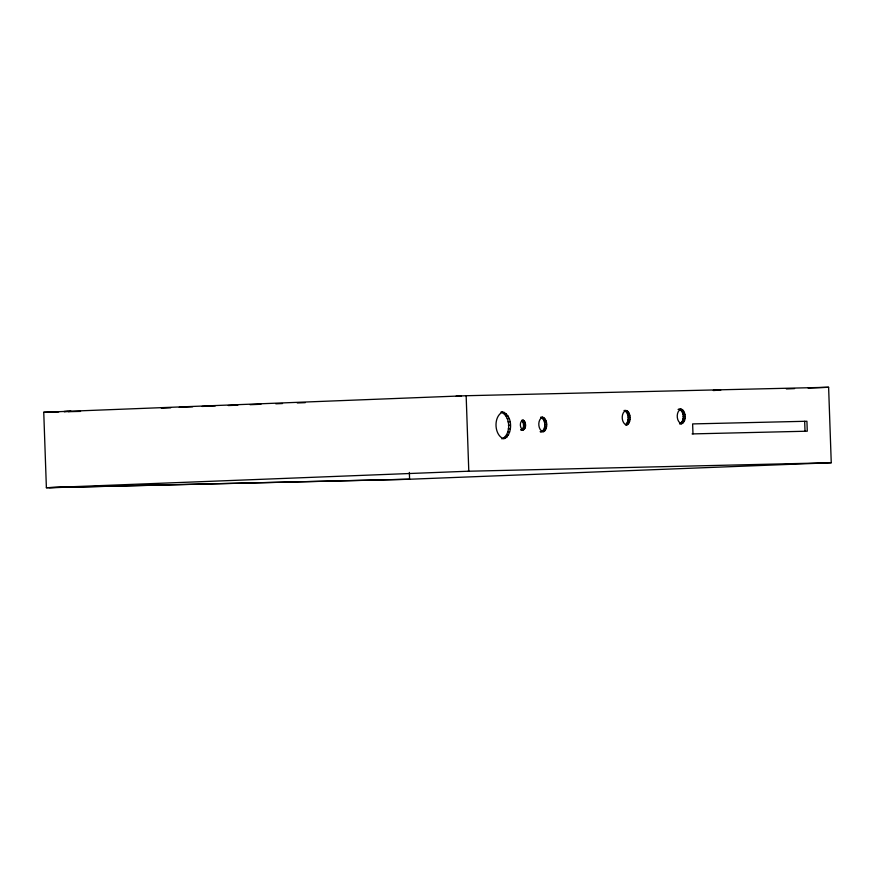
<?xml version="1.0" encoding="UTF-8"?>
<svg xmlns="http://www.w3.org/2000/svg" width="875" height="875" viewBox="0 0 875 875"><rect width="100%" height="100%" fill="white"/><g stroke="black" fill="none" stroke-linecap="round" stroke-linejoin="round"><path stroke-width="1.31" d="M501.867 438.9C511.47 434.864 510.705 415.538 500.927 412.081C512.75 412.366 513.756 434.963 503.759 438.823C493.981 435.367 493.216 416.041 502.819 412.005M523.589 426.278L523.206 422.581L521.587 420.339L523.48 420.273C526.684 422.559 526.498 430.861 521.259 429.942L523.009 428.477L523.589 426.278L525.481 426.202M544.009 431.55L540.137 431.67L541.133 431.9C546.372 429.691 545.956 419.147 540.619 417.266C547.837 416.227 548.734 429.647 543.025 431.823C537.698 429.931 537.272 419.398 542.511 417.189M627.419 424.769L625.527 424.845C629.398 421.422 629.256 412.442 624.039 410.484C631.247 409.445 632.155 422.866 626.445 425.042C621.108 423.161 620.692 412.617 625.931 410.408M679.055 409.205C686.853 407.925 687.477 424.594 679.569 423.839C684.808 421.63 684.392 411.086 679.055 409.205L678.081 409.478M680.947 409.128C675.708 411.337 676.134 421.87 681.461 423.762M43.75 412.267L466.156 395.73L828.614 387.275L831.25 462.733L408.844 479.27L46.386 487.725L43.75 412.267L58.734 411.917M179.266 407.323L192.653 406.798M202.027 406.427L215.25 405.956M161.35 408.198L170.68 407.837M228.309 405.541L237.825 405.169M250.053 404.698L260.914 404.272M275.833 403.802L282.527 403.539M297.259 402.959L305.288 402.642M720.672 390.228L718.255 390.316M786.373 388.927L794.555 388.609M808.172 388.073L828.614 387.275M502.753 412.486L504.645 412.42M504.492 413.787L506.384 413.722M625.034 410.714L626.927 410.637M506.012 415.887L507.905 415.811M625.975 411.425L627.878 411.348M680.05 409.423L681.953 409.358M681.002 410.134L682.894 410.069M626.806 412.562L628.709 412.497M681.833 411.283L683.725 411.206M507.227 418.644L509.119 418.567M627.473 414.072L629.366 413.995M541.614 417.495L543.517 417.419M542.566 418.195L544.458 418.13M682.489 412.781L684.381 412.705M627.911 415.822L629.803 415.745M543.397 419.344L545.289 419.267M522.211 420.82L524.103 420.744M682.938 414.542L684.83 414.466M508.036 421.859L509.928 421.783M522.769 421.575L524.661 421.509M544.053 420.842L545.945 420.777M628.108 417.714L630 417.637M523.206 422.581L525.098 422.505M683.134 416.434L685.027 416.358M544.502 422.603L546.394 422.527M523.502 423.752L525.394 423.675M628.042 419.606L629.945 419.541M683.069 418.327L684.961 418.25M508.397 425.327L510.289 425.25M523.633 425.009L525.525 424.933M544.698 424.495L546.591 424.419M627.725 421.378L629.617 421.312M682.752 420.098L684.644 420.022M627.167 422.909L629.07 422.833M544.633 426.387L546.525 426.311M523.381 427.459L525.273 427.383M682.194 421.63L684.086 421.553M626.423 424.091L628.316 424.014M508.277 428.805L510.169 428.728M523.009 428.477L524.902 428.4M544.316 428.159L546.208 428.083M681.439 422.811L683.342 422.734M522.506 429.264L524.398 429.188M520.592 429.8L523.808 429.691M680.553 423.566L682.445 423.489M543.758 429.691L545.65 429.614M507.697 432.053L509.589 431.977M543.003 430.872L544.895 430.795M506.68 434.853L508.572 434.787M505.302 437.019L507.194 436.942M503.661 438.397L505.553 438.331M46.386 487.725L468.792 471.198L466.156 395.73M67.473 411.425L63.973 411.578L71.105 411.327L67.616 411.48M718.058 390.25L713.278 390.458L720.508 390.173M459.659 396.113L461.475 396.058L456.006 396.266L459.637 396.167M182.798 407.323L185.336 407.269M68.283 411.688L80.544 411.403M692.081 433.913L807.275 431.2L806.925 421.247L692.628 423.916L692.978 433.869M468.038 471.242L831.25 462.733M49.427 487.627L409.598 479.216L409.358 472.434M523.48 420.273L522.812 420.12C519.323 421.586 519.597 428.619 523.152 429.877M804.672 421.323L805.022 431.277"/></g></svg>
